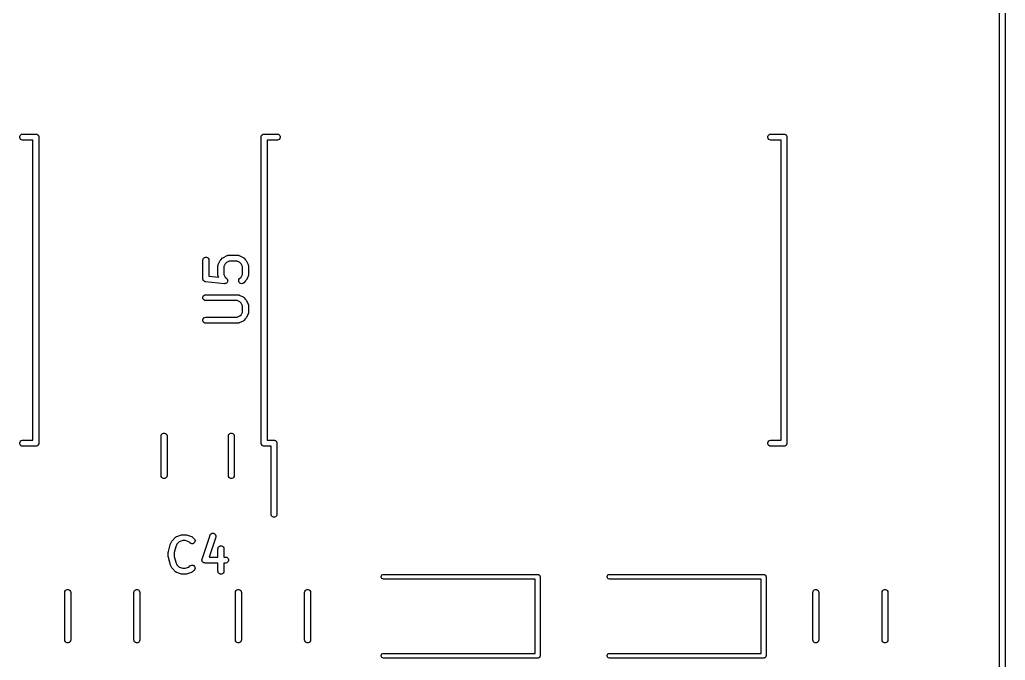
# Model space of a CAD drawing. Extents: x 25 to 125, y -131 to -25.
# Drawn here: x 100.15 to 125.08, y -87.47 to -71.26 of the extents above; entities that cross this region are included whole.
import ezdxf

# ---------------------------------------------------------------- set-up
doc = ezdxf.new("R2010")
doc.units = 0
doc.header["$MEASUREMENT"] = 0
doc.layers.add('BLACK', color=7, linetype='CONTINUOUS')

msp = doc.modelspace()

# ---------------------------------------------------------------- linework, layer by layer
at = {"layer": 'Black'}
for p, q in [((124.925, -124.925), (124.925, -25.075)), ((125.075, -25), (125.075, -125)), ((100.146, -74.217), (100.155, -74.1925)), ((100.146, -74.243), (100.146, -74.217)), ((100.155, -74.2675), (100.146, -74.243)), ((100.155, -74.1925), (100.172, -74.1725)), ((100.172, -74.2875), (100.155, -74.2675)), ((100.172, -74.1725), (100.194, -74.1595)), ((100.194, -74.3005), (100.172, -74.2875)), ((100.194, -74.1595), (100.22, -74.155)), ((100.22, -74.155), (100.555, -74.155)), ((100.555, -74.155), (100.561, -74.1561)), ((100.561, -74.1561), (100.568, -74.1561)), ((100.568, -74.1561), (100.574, -74.1584)), ((100.574, -74.1584), (100.581, -74.1595)), ((100.581, -74.1595), (100.586, -74.1628)), ((100.586, -74.1628), (100.593, -74.165)), ((100.593, -74.165), (100.598, -74.1693)), ((100.598, -74.1693), (100.603, -74.1725)), ((100.603, -74.1725), (100.607, -74.1776)), ((100.607, -74.1776), (100.612, -74.1818)), ((100.612, -74.1818), (100.616, -74.1875)), ((100.616, -74.1875), (100.62, -74.1925)), ((100.62, -74.1925), (100.622, -74.1987)), ((100.622, -74.1987), (100.625, -74.2043)), ((100.625, -74.2043), (100.627, -74.2108)), ((100.627, -74.2108), (100.629, -74.217)), ((100.629, -74.217), (100.629, -74.2235)), ((100.629, -74.2235), (100.63, -74.23)), ((100.63, -74.23), (100.63, -81.98)), ((106.253, -74.23), (106.254, -74.2235)), ((106.253, -81.98), (106.253, -74.23)), ((106.254, -74.217), (106.256, -74.2108)), ((106.254, -74.2235), (106.254, -74.217)), ((106.256, -74.2108), (106.258, -74.2043)), ((106.258, -74.2043), (106.261, -74.1987)), ((106.261, -74.1987), (106.263, -74.1925)), ((106.263, -74.1925), (106.267, -74.1875)), ((106.267, -74.1875), (106.271, -74.1818)), ((106.271, -74.1818), (106.276, -74.1776)), ((106.276, -74.1776), (106.28, -74.1725)), ((106.28, -74.1725), (106.285, -74.1693)), ((106.285, -74.1693), (106.29, -74.165)), ((106.29, -74.165), (106.297, -74.1628)), ((106.297, -74.1628), (106.302, -74.1595)), ((106.302, -74.1595), (106.309, -74.1584)), ((106.309, -74.1584), (106.315, -74.1561)), ((106.315, -74.1561), (106.322, -74.1561)), ((106.322, -74.1561), (106.328, -74.155)), ((106.328, -74.155), (106.663, -74.155)), ((106.663, -74.155), (106.689, -74.1595)), ((106.689, -74.1595), (106.711, -74.1725)), ((106.711, -74.2875), (106.689, -74.3005)), ((106.711, -74.1725), (106.728, -74.1925)), ((106.728, -74.2675), (106.711, -74.2875)), ((106.728, -74.1925), (106.737, -74.217)), ((106.737, -74.243), (106.728, -74.2675)), ((106.737, -74.217), (106.737, -74.243)), ((119.069, -74.217), (119.078, -74.1925)), ((119.069, -74.243), (119.069, -74.217)), ((119.078, -74.2675), (119.069, -74.243)), ((119.078, -74.1925), (119.095, -74.1725)), ((119.095, -74.2875), (119.078, -74.2675)), ((119.095, -74.1725), (119.117, -74.1595)), ((119.117, -74.3005), (119.095, -74.2875)), ((119.117, -74.1595), (119.143, -74.155)), ((119.143, -74.155), (119.478, -74.155)), ((119.478, -74.155), (119.484, -74.1561)), ((119.484, -74.1561), (119.491, -74.1561)), ((119.491, -74.1561), (119.497, -74.1584)), ((119.497, -74.1584), (119.504, -74.1595)), ((119.504, -74.1595), (119.509, -74.1628)), ((119.509, -74.1628), (119.515, -74.165)), ((119.515, -74.165), (119.521, -74.1693)), ((119.521, -74.1693), (119.526, -74.1725)), ((119.526, -74.1725), (119.53, -74.1776)), ((119.53, -74.1776), (119.535, -74.1818)), ((119.535, -74.1818), (119.539, -74.1875)), ((119.539, -74.1875), (119.543, -74.1925)), ((119.543, -74.1925), (119.545, -74.1987)), ((119.545, -74.1987), (119.548, -74.2043)), ((119.548, -74.2043), (119.55, -74.2108)), ((119.55, -74.2108), (119.552, -74.217)), ((119.552, -74.217), (119.552, -74.2235)), ((119.552, -74.2235), (119.553, -74.23)), ((119.553, -74.23), (119.553, -81.98)), ((100.22, -74.305), (100.194, -74.3005)), ((100.48, -74.305), (100.22, -74.305)), ((100.48, -81.905), (100.48, -74.305)), ((106.663, -74.305), (106.403, -74.305)), ((106.403, -74.305), (106.403, -81.905)), ((106.689, -74.3005), (106.663, -74.305)), ((119.143, -74.305), (119.117, -74.3005)), ((119.403, -74.305), (119.143, -74.305)), ((119.403, -81.905), (119.403, -74.305)), ((104.798, -77.2949), (104.818, -77.2781)), ((104.818, -77.2781), (104.842, -77.2692)), ((104.842, -77.2692), (104.868, -77.2692)), ((104.868, -77.2692), (104.893, -77.2781)), ((104.893, -77.2781), (104.913, -77.2949)), ((105.288, -77.2832), (105.298, -77.276)), ((105.298, -77.276), (105.393, -77.2284)), ((105.393, -77.2284), (105.397, -77.2272)), ((105.397, -77.2272), (105.401, -77.225)), ((105.401, -77.225), (105.41, -77.2235)), ((105.41, -77.2235), (105.418, -77.221)), ((105.418, -77.221), (105.423, -77.2212)), ((105.423, -77.2212), (105.427, -77.2205)), ((105.427, -77.2205), (105.665, -77.2205)), ((105.665, -77.2205), (105.669, -77.2212)), ((105.669, -77.2212), (105.673, -77.221)), ((105.673, -77.221), (105.682, -77.2235)), ((105.682, -77.2235), (105.691, -77.225)), ((105.691, -77.225), (105.694, -77.2272)), ((105.694, -77.2272), (105.698, -77.2284)), ((105.698, -77.2284), (105.794, -77.276)), ((105.794, -77.276), (105.803, -77.2832)), ((104.78, -77.3431), (104.785, -77.3174)), ((104.78, -77.8193), (104.78, -77.3431)), ((104.785, -77.3174), (104.798, -77.2949)), ((104.913, -77.2949), (104.926, -77.3174)), ((104.926, -77.3174), (104.93, -77.3431)), ((104.93, -77.3431), (104.93, -77.7514)), ((105.161, -77.486), (105.162, -77.4817)), ((105.161, -77.724), (105.161, -77.486)), ((105.162, -77.4774), (105.164, -77.469)), ((105.162, -77.4817), (105.162, -77.4774)), ((105.164, -77.469), (105.166, -77.4603)), ((105.166, -77.4603), (105.168, -77.4566)), ((105.168, -77.4566), (105.169, -77.4524)), ((105.169, -77.4524), (105.217, -77.3572)), ((105.217, -77.3572), (105.224, -77.3475)), ((105.224, -77.3475), (105.231, -77.3377)), ((105.231, -77.3377), (105.279, -77.2901)), ((105.279, -77.2901), (105.288, -77.2832)), ((105.346, -77.4351), (105.311, -77.5037)), ((105.311, -77.5037), (105.311, -77.7063)), ((105.376, -77.4047), (105.346, -77.4351)), ((105.445, -77.3705), (105.376, -77.4047)), ((105.647, -77.3705), (105.445, -77.3705)), ((105.716, -77.4047), (105.647, -77.3705)), ((105.746, -77.4351), (105.716, -77.4047)), ((105.78, -77.5037), (105.746, -77.4351)), ((105.78, -77.7063), (105.78, -77.5037)), ((105.803, -77.2832), (105.813, -77.2901)), ((105.813, -77.2901), (105.861, -77.3377)), ((105.861, -77.3377), (105.868, -77.3475)), ((105.868, -77.3475), (105.875, -77.3572)), ((105.875, -77.3572), (105.922, -77.4524)), ((105.922, -77.4524), (105.924, -77.4566)), ((105.924, -77.4566), (105.926, -77.4603)), ((105.926, -77.4603), (105.927, -77.469)), ((105.927, -77.469), (105.93, -77.4774)), ((105.93, -77.4774), (105.93, -77.4817)), ((105.93, -77.4817), (105.93, -77.486)), ((105.93, -77.486), (105.93, -77.724)), ((104.93, -77.7514), (105.179, -77.7762)), ((105.162, -77.7283), (105.161, -77.724)), ((105.162, -77.7326), (105.162, -77.7283)), ((105.164, -77.741), (105.162, -77.7326)), ((105.166, -77.7497), (105.164, -77.741)), ((105.168, -77.7534), (105.166, -77.7497)), ((105.169, -77.7576), (105.168, -77.7534)), ((105.179, -77.7762), (105.169, -77.7576)), ((105.311, -77.7063), (105.346, -77.7749)), ((105.346, -77.7749), (105.385, -77.8139)), ((105.707, -77.8139), (105.746, -77.7749)), ((105.746, -77.7749), (105.78, -77.7063)), ((105.922, -77.7576), (105.875, -77.8528)), ((105.924, -77.7534), (105.922, -77.7576)), ((105.926, -77.7497), (105.924, -77.7534)), ((105.927, -77.741), (105.926, -77.7497)), ((105.93, -77.7326), (105.927, -77.741)), ((105.93, -77.724), (105.93, -77.7283)), ((105.93, -77.7283), (105.93, -77.7326)), ((104.781, -77.8221), (104.78, -77.8193)), ((104.781, -77.8249), (104.781, -77.8221)), ((104.783, -77.8348), (104.781, -77.8249)), ((104.785, -77.8449), (104.783, -77.8348)), ((104.786, -77.8474), (104.785, -77.8449)), ((104.787, -77.8501), (104.786, -77.8474)), ((104.793, -77.8586), (104.787, -77.8501)), ((104.798, -77.8675), (104.793, -77.8586)), ((104.8, -77.8693), (104.798, -77.8675)), ((104.802, -77.8717), (104.8, -77.8693)), ((104.81, -77.8776), (104.802, -77.8717)), ((104.818, -77.8842), (104.81, -77.8776)), ((104.821, -77.8852), (104.818, -77.8842)), ((104.823, -77.8869), (104.821, -77.8852)), ((104.833, -77.8896), (104.823, -77.8869)), ((104.842, -77.8931), (104.833, -77.8896)), ((104.845, -77.8931), (104.842, -77.8931)), ((104.848, -77.8939), (104.845, -77.8931)), ((105.324, -77.9415), (104.848, -77.8939)), ((105.325, -77.9415), (105.324, -77.9415)), ((105.337, -77.9405), (105.325, -77.9416)), ((105.325, -77.9416), (105.325, -77.9415)), ((105.35, -77.9396), (105.337, -77.9405)), ((105.351, -77.9394), (105.35, -77.9396)), ((105.362, -77.934), (105.351, -77.9393)), ((105.351, -77.9393), (105.351, -77.9394)), ((105.374, -77.9289), (105.362, -77.934)), ((105.375, -77.9283), (105.374, -77.9285)), ((105.374, -77.9285), (105.374, -77.9289)), ((105.383, -77.9194), (105.375, -77.9283)), ((105.392, -77.9107), (105.383, -77.9194)), ((105.385, -77.8139), (105.385, -77.8143)), ((105.385, -77.8143), (105.385, -77.8145)), ((105.385, -77.8145), (105.392, -77.8249)), ((105.392, -77.8249), (105.4, -77.8352)), ((105.393, -77.9103), (105.392, -77.9107)), ((105.398, -77.8985), (105.393, -77.9099)), ((105.393, -77.9099), (105.393, -77.9103)), ((105.404, -77.8872), (105.398, -77.8985)), ((105.4, -77.8352), (105.4, -77.8357)), ((105.4, -77.8357), (105.4, -77.8361)), ((105.4, -77.8361), (105.403, -77.8483)), ((105.403, -77.8483), (105.406, -77.8604)), ((105.405, -77.8738), (105.404, -77.8863)), ((105.404, -77.8863), (105.404, -77.8867)), ((105.404, -77.8867), (105.404, -77.8872)), ((105.406, -77.8613), (105.405, -77.8738)), ((105.406, -77.8604), (105.406, -77.8608)), ((105.406, -77.8608), (105.406, -77.8613)), ((105.685, -77.8604), (105.692, -77.8352)), ((105.688, -77.8863), (105.685, -77.8604)), ((105.699, -77.9099), (105.688, -77.8863)), ((105.692, -77.8352), (105.707, -77.8139)), ((105.717, -77.9283), (105.699, -77.9099)), ((105.741, -77.9393), (105.717, -77.9283)), ((105.767, -77.9416), (105.741, -77.9393)), ((105.792, -77.9349), (105.767, -77.9416)), ((105.813, -77.9199), (105.792, -77.9349)), ((105.861, -77.8723), (105.813, -77.9199)), ((105.868, -77.8625), (105.861, -77.8723)), ((105.875, -77.8528), (105.868, -77.8625)), ((104.782, -78.2825), (104.79, -78.258)), ((104.79, -78.258), (104.807, -78.238)), ((104.807, -78.238), (104.83, -78.225)), ((104.83, -78.225), (104.855, -78.2205)), ((104.855, -78.2205), (105.665, -78.2205)), ((105.665, -78.2205), (105.669, -78.2212)), ((105.669, -78.2212), (105.673, -78.221)), ((105.673, -78.221), (105.682, -78.2235)), ((105.682, -78.2235), (105.691, -78.225)), ((105.691, -78.225), (105.694, -78.2272)), ((105.694, -78.2272), (105.698, -78.2284)), ((105.698, -78.2284), (105.794, -78.276)), ((105.794, -78.276), (105.803, -78.2832)), ((104.782, -78.3085), (104.782, -78.2825)), ((104.79, -78.333), (104.782, -78.3085)), ((104.807, -78.3529), (104.79, -78.333)), ((104.83, -78.366), (104.807, -78.3529)), ((104.855, -78.3705), (104.83, -78.366)), ((105.647, -78.3705), (104.855, -78.3705)), ((105.716, -78.4047), (105.647, -78.3705)), ((105.746, -78.4351), (105.716, -78.4047)), ((105.78, -78.5037), (105.746, -78.4351)), ((105.78, -78.6587), (105.78, -78.5037)), ((105.803, -78.2832), (105.813, -78.2901)), ((105.813, -78.2901), (105.861, -78.3377)), ((105.861, -78.3377), (105.868, -78.3475)), ((105.868, -78.3475), (105.875, -78.3572)), ((105.875, -78.3572), (105.922, -78.4524)), ((105.922, -78.4524), (105.924, -78.4566)), ((105.924, -78.4566), (105.926, -78.4603)), ((105.926, -78.4603), (105.927, -78.469)), ((105.927, -78.469), (105.93, -78.4774)), ((105.93, -78.4774), (105.93, -78.4817)), ((105.93, -78.4817), (105.93, -78.486)), ((105.93, -78.486), (105.93, -78.6764)), ((105.647, -78.7919), (105.716, -78.7576)), ((105.716, -78.7576), (105.746, -78.7272)), ((105.746, -78.7272), (105.78, -78.6587)), ((105.922, -78.71), (105.875, -78.8052)), ((105.924, -78.7058), (105.922, -78.71)), ((105.926, -78.7021), (105.924, -78.7058)), ((105.927, -78.6934), (105.926, -78.7021)), ((105.93, -78.685), (105.927, -78.6934)), ((105.93, -78.6764), (105.93, -78.6807)), ((105.93, -78.6807), (105.93, -78.685)), ((104.782, -78.8539), (104.79, -78.8294)), ((104.782, -78.8799), (104.782, -78.8539)), ((104.79, -78.9044), (104.782, -78.8799)), ((104.79, -78.8294), (104.807, -78.8095)), ((104.807, -78.9244), (104.79, -78.9044)), ((104.807, -78.8095), (104.83, -78.7964)), ((104.83, -78.9374), (104.807, -78.9244)), ((104.83, -78.7964), (104.855, -78.7919)), ((104.855, -78.9419), (104.83, -78.9374)), ((104.855, -78.7919), (105.647, -78.7919)), ((105.665, -78.9419), (104.855, -78.9419)), ((105.669, -78.9412), (105.665, -78.9419)), ((105.673, -78.9414), (105.669, -78.9412)), ((105.682, -78.9389), (105.673, -78.9414)), ((105.691, -78.9374), (105.682, -78.9389)), ((105.694, -78.9352), (105.691, -78.9374)), ((105.698, -78.934), (105.694, -78.9352)), ((105.794, -78.8864), (105.698, -78.934)), ((105.803, -78.8792), (105.794, -78.8864)), ((105.813, -78.8723), (105.803, -78.8792)), ((105.861, -78.8247), (105.813, -78.8723)), ((105.868, -78.8149), (105.861, -78.8247)), ((105.875, -78.8052), (105.868, -78.8149)), ((103.728, -81.7703), (103.741, -81.7478)), ((103.741, -81.7478), (103.76, -81.731)), ((103.76, -81.731), (103.785, -81.7221)), ((103.785, -81.7221), (103.811, -81.7221)), ((103.811, -81.7221), (103.835, -81.731)), ((103.835, -81.731), (103.855, -81.7478)), ((103.855, -81.7478), (103.868, -81.7703)), ((105.428, -81.7703), (105.441, -81.7478)), ((105.441, -81.7478), (105.46, -81.731)), ((105.46, -81.731), (105.485, -81.7221)), ((105.485, -81.7221), (105.511, -81.7221)), ((105.511, -81.7221), (105.535, -81.731)), ((105.535, -81.731), (105.555, -81.7478)), ((105.555, -81.7478), (105.568, -81.7703)), ((100.146, -81.967), (100.155, -81.9425)), ((100.146, -81.993), (100.146, -81.967)), ((100.155, -82.0175), (100.146, -81.993)), ((100.155, -81.9425), (100.172, -81.9225)), ((100.172, -81.9225), (100.194, -81.9095)), ((100.194, -81.9095), (100.22, -81.905)), ((100.22, -81.905), (100.48, -81.905)), ((100.622, -82.0113), (100.62, -82.0175)), ((100.625, -82.0057), (100.622, -82.0113)), ((100.627, -81.9992), (100.625, -82.0057)), ((100.629, -81.993), (100.627, -81.9992)), ((100.63, -81.98), (100.629, -81.9865)), ((100.629, -81.9865), (100.629, -81.993)), ((103.723, -81.796), (103.728, -81.7703)), ((103.723, -82.796), (103.723, -81.796)), ((103.868, -81.7703), (103.873, -81.796)), ((103.873, -81.796), (103.873, -82.796)), ((105.423, -81.796), (105.428, -81.7703)), ((105.423, -82.796), (105.423, -81.796)), ((105.568, -81.7703), (105.573, -81.796)), ((105.573, -81.796), (105.573, -82.796)), ((106.254, -81.9865), (106.253, -81.98)), ((106.254, -81.993), (106.254, -81.9865)), ((106.256, -81.9992), (106.254, -81.993)), ((106.258, -82.0057), (106.256, -81.9992)), ((106.261, -82.0113), (106.258, -82.0057)), ((106.263, -82.0175), (106.261, -82.0113)), ((106.403, -81.905), (106.578, -81.905)), ((106.578, -81.905), (106.584, -81.9061)), ((106.584, -81.9061), (106.591, -81.9061)), ((106.591, -81.9061), (106.597, -81.9084)), ((106.597, -81.9084), (106.604, -81.9095)), ((106.604, -81.9095), (106.609, -81.9128)), ((106.609, -81.9128), (106.615, -81.915)), ((106.615, -81.915), (106.621, -81.9193)), ((106.621, -81.9193), (106.626, -81.9225)), ((106.626, -81.9225), (106.63, -81.9276)), ((106.63, -81.9276), (106.635, -81.9318)), ((106.635, -81.9318), (106.639, -81.9375)), ((106.639, -81.9375), (106.643, -81.9425)), ((106.643, -81.9425), (106.645, -81.9487)), ((106.645, -81.9487), (106.648, -81.9543)), ((106.648, -81.9543), (106.65, -81.9608)), ((106.65, -81.9608), (106.652, -81.967)), ((106.652, -81.967), (106.652, -81.9735)), ((106.652, -81.9735), (106.653, -81.98)), ((106.653, -81.98), (106.653, -83.78)), ((119.069, -81.967), (119.078, -81.9425)), ((119.069, -81.993), (119.069, -81.967)), ((119.078, -82.0175), (119.069, -81.993)), ((119.078, -81.9425), (119.095, -81.9225)), ((119.095, -81.9225), (119.117, -81.9095)), ((119.117, -81.9095), (119.143, -81.905)), ((119.143, -81.905), (119.403, -81.905)), ((119.545, -82.0113), (119.543, -82.0175)), ((119.548, -82.0057), (119.545, -82.0113)), ((119.55, -81.9992), (119.548, -82.0057)), ((119.552, -81.993), (119.55, -81.9992)), ((119.553, -81.98), (119.552, -81.9865)), ((119.552, -81.9865), (119.552, -81.993)), ((100.172, -82.0375), (100.155, -82.0175)), ((100.194, -82.0505), (100.172, -82.0375)), ((100.22, -82.055), (100.194, -82.0505)), ((100.555, -82.055), (100.22, -82.055)), ((100.561, -82.0539), (100.555, -82.055)), ((100.568, -82.0539), (100.561, -82.0539)), ((100.574, -82.0516), (100.568, -82.0539)), ((100.581, -82.0505), (100.574, -82.0516)), ((100.586, -82.0472), (100.581, -82.0505)), ((100.593, -82.045), (100.586, -82.0472)), ((100.598, -82.0407), (100.593, -82.045)), ((100.603, -82.0375), (100.598, -82.0407)), ((100.607, -82.0324), (100.603, -82.0375)), ((100.612, -82.0282), (100.607, -82.0324)), ((100.616, -82.0225), (100.612, -82.0282)), ((100.62, -82.0175), (100.616, -82.0225)), ((106.267, -82.0225), (106.263, -82.0175)), ((106.271, -82.0282), (106.267, -82.0225)), ((106.276, -82.0324), (106.271, -82.0282)), ((106.28, -82.0375), (106.276, -82.0324)), ((106.285, -82.0407), (106.28, -82.0375)), ((106.29, -82.045), (106.285, -82.0407)), ((106.297, -82.0472), (106.29, -82.045)), ((106.302, -82.0505), (106.297, -82.0472)), ((106.309, -82.0516), (106.302, -82.0505)), ((106.315, -82.0539), (106.309, -82.0516)), ((106.322, -82.0539), (106.315, -82.0539)), ((106.328, -82.055), (106.322, -82.0539)), ((106.503, -82.055), (106.328, -82.055)), ((106.503, -83.78), (106.503, -82.055)), ((119.095, -82.0375), (119.078, -82.0175)), ((119.117, -82.0505), (119.095, -82.0375)), ((119.143, -82.055), (119.117, -82.0505)), ((119.478, -82.055), (119.143, -82.055)), ((119.484, -82.0539), (119.478, -82.055)), ((119.491, -82.0539), (119.484, -82.0539)), ((119.497, -82.0516), (119.491, -82.0539)), ((119.504, -82.0505), (119.497, -82.0516)), ((119.509, -82.0472), (119.504, -82.0505)), ((119.515, -82.045), (119.509, -82.0472)), ((119.521, -82.0407), (119.515, -82.045)), ((119.526, -82.0375), (119.521, -82.0407)), ((119.53, -82.0324), (119.526, -82.0375)), ((119.535, -82.0282), (119.53, -82.0324)), ((119.539, -82.0225), (119.535, -82.0282)), ((119.543, -82.0175), (119.539, -82.0225)), ((103.728, -82.8217), (103.723, -82.796)), ((103.741, -82.8442), (103.728, -82.8217)), ((103.76, -82.861), (103.741, -82.8442)), ((103.785, -82.8699), (103.76, -82.861)), ((103.811, -82.8699), (103.785, -82.8699)), ((103.835, -82.861), (103.811, -82.8699)), ((103.855, -82.8442), (103.835, -82.861)), ((103.868, -82.8217), (103.855, -82.8442)), ((103.873, -82.796), (103.868, -82.8217)), ((105.428, -82.8217), (105.423, -82.796)), ((105.441, -82.8442), (105.428, -82.8217)), ((105.46, -82.861), (105.441, -82.8442)), ((105.485, -82.8699), (105.46, -82.861)), ((105.511, -82.8699), (105.485, -82.8699)), ((105.535, -82.861), (105.511, -82.8699)), ((105.555, -82.8442), (105.535, -82.861)), ((105.568, -82.8217), (105.555, -82.8442)), ((105.573, -82.796), (105.568, -82.8217)), ((106.508, -83.8057), (106.503, -83.78)), ((106.521, -83.8282), (106.508, -83.8057)), ((106.54, -83.845), (106.521, -83.8282)), ((106.565, -83.8539), (106.54, -83.845)), ((106.591, -83.8539), (106.565, -83.8539)), ((106.615, -83.845), (106.591, -83.8539)), ((106.635, -83.8282), (106.615, -83.845)), ((106.648, -83.8057), (106.635, -83.8282)), ((106.653, -83.78), (106.648, -83.8057)), ((104.993, -84.2661), (105.017, -84.2566)), ((105.017, -84.2566), (105.044, -84.2559)), ((105.044, -84.2559), (105.068, -84.2641)), ((103.954, -84.5394), (103.994, -84.4584)), ((103.994, -84.4584), (104.001, -84.4488)), ((104.001, -84.4488), (104.008, -84.4389)), ((104.008, -84.4389), (104.089, -84.358)), ((104.089, -84.358), (104.093, -84.3555)), ((104.093, -84.3555), (104.095, -84.3523)), ((104.095, -84.3523), (104.103, -84.3481)), ((104.103, -84.3481), (104.11, -84.343)), ((104.11, -84.343), (104.115, -84.3419)), ((104.115, -84.3419), (104.118, -84.3398)), ((104.118, -84.3398), (104.24, -84.2994)), ((104.183, -84.4766), (104.123, -84.5364)), ((104.276, -84.4455), (104.183, -84.4766)), ((104.24, -84.2994), (104.252, -84.2976)), ((104.252, -84.2976), (104.263, -84.2955)), ((104.263, -84.2955), (104.344, -84.2955)), ((104.332, -84.4455), (104.276, -84.4455)), ((104.425, -84.4766), (104.332, -84.4455)), ((104.344, -84.2955), (104.356, -84.2976)), ((104.356, -84.2976), (104.368, -84.2994)), ((104.368, -84.2994), (104.49, -84.3398)), ((104.453, -84.5045), (104.425, -84.4766)), ((104.475, -84.5194), (104.453, -84.5045)), ((104.49, -84.3398), (104.493, -84.3419)), ((104.493, -84.3419), (104.498, -84.343)), ((104.498, -84.343), (104.505, -84.3481)), ((104.505, -84.3481), (104.512, -84.3523)), ((104.512, -84.3523), (104.515, -84.3555)), ((104.515, -84.3555), (104.519, -84.358)), ((104.519, -84.358), (104.559, -84.3984)), ((104.568, -84.4945), (104.549, -84.5129)), ((104.559, -84.3984), (104.574, -84.4198)), ((104.579, -84.4709), (104.568, -84.4945)), ((104.574, -84.4198), (104.581, -84.4449)), ((104.581, -84.4449), (104.579, -84.4709)), ((104.759, -84.9135), (104.961, -84.3063)), ((105.104, -84.3538), (104.934, -84.8622)), ((104.961, -84.3063), (104.974, -84.2834)), ((104.974, -84.2834), (104.993, -84.2661)), ((105.068, -84.2641), (105.089, -84.2803)), ((105.089, -84.2803), (105.102, -84.3025)), ((105.102, -84.3025), (105.107, -84.328)), ((105.107, -84.328), (105.104, -84.3538)), ((103.905, -84.7348), (103.907, -84.7258)), ((103.905, -84.8562), (103.905, -84.7348)), ((103.907, -84.7166), (103.948, -84.5547)), ((103.907, -84.7258), (103.907, -84.7166)), ((103.948, -84.5547), (103.951, -84.5472)), ((103.951, -84.5472), (103.954, -84.5394)), ((104.091, -84.5991), (104.055, -84.744)), ((104.055, -84.744), (104.055, -84.847)), ((104.123, -84.5364), (104.091, -84.5991)), ((104.5, -84.5262), (104.475, -84.5194)), ((104.526, -84.5239), (104.5, -84.5262)), ((104.549, -84.5129), (104.526, -84.5239)), ((105.16, -84.6539), (105.164, -84.6282)), ((105.16, -84.8622), (105.16, -84.6539)), ((105.164, -84.6282), (105.177, -84.6056)), ((105.177, -84.6056), (105.197, -84.5889)), ((105.197, -84.5889), (105.222, -84.58)), ((105.222, -84.58), (105.248, -84.58)), ((105.248, -84.58), (105.272, -84.5889)), ((105.272, -84.5889), (105.292, -84.6056)), ((105.292, -84.6056), (105.305, -84.6282)), ((105.305, -84.6282), (105.31, -84.6539)), ((105.31, -84.6539), (105.31, -84.8622)), ((103.907, -84.8653), (103.905, -84.8562)), ((103.907, -84.8744), (103.907, -84.8653)), ((103.948, -85.0363), (103.907, -84.8744)), ((104.055, -84.847), (104.091, -84.992)), ((104.091, -84.992), (104.123, -85.0547)), ((104.755, -84.9392), (104.756, -84.9317)), ((104.756, -84.9447), (104.755, -84.9392)), ((104.756, -84.9242), (104.758, -84.919)), ((104.756, -84.9317), (104.756, -84.9242)), ((104.756, -84.9502), (104.756, -84.9447)), ((104.759, -84.9573), (104.756, -84.9502)), ((104.758, -84.919), (104.759, -84.9135)), ((104.76, -84.9648), (104.759, -84.9573)), ((104.763, -84.9695), (104.76, -84.9648)), ((104.765, -84.9747), (104.763, -84.9695)), ((104.77, -84.9805), (104.765, -84.9747)), ((104.774, -84.9869), (104.77, -84.9805)), ((104.778, -84.9904), (104.774, -84.9869)), ((104.782, -84.9946), (104.778, -84.9904)), ((104.788, -84.9984), (104.782, -84.9946)), ((104.794, -85.0031), (104.788, -84.9984)), ((104.8, -85.0049), (104.794, -85.0031)), ((104.804, -85.0077), (104.8, -85.0049)), ((104.812, -85.009), (104.804, -85.0077)), ((104.934, -84.8622), (105.16, -84.8622)), ((105.31, -84.8622), (105.356, -84.8622)), ((105.356, -84.8622), (105.382, -84.8667)), ((105.382, -85.0077), (105.356, -85.0122)), ((105.382, -84.8667), (105.405, -84.8797)), ((105.405, -84.9946), (105.382, -85.0077)), ((105.405, -84.8797), (105.421, -84.8997)), ((105.421, -84.9747), (105.405, -84.9946)), ((105.421, -84.8997), (105.43, -84.9242)), ((105.43, -84.9502), (105.421, -84.9747)), ((105.43, -84.9242), (105.43, -84.9502)), ((103.951, -85.0438), (103.948, -85.0363)), ((103.954, -85.0517), (103.951, -85.0438)), ((103.994, -85.1326), (103.954, -85.0517)), ((104.001, -85.1423), (103.994, -85.1326)), ((104.008, -85.1521), (104.001, -85.1423)), ((104.089, -85.2331), (104.008, -85.1521)), ((104.093, -85.2356), (104.089, -85.2331)), ((104.095, -85.2388), (104.093, -85.2356)), ((104.103, -85.243), (104.095, -85.2388)), ((104.11, -85.248), (104.103, -85.243)), ((104.115, -85.2491), (104.11, -85.248)), ((104.118, -85.2512), (104.115, -85.2491)), ((104.24, -85.2917), (104.118, -85.2512)), ((104.123, -85.0547), (104.183, -85.1145)), ((104.183, -85.1145), (104.276, -85.1455)), ((104.276, -85.1455), (104.332, -85.1455)), ((104.332, -85.1455), (104.425, -85.1145)), ((104.49, -85.2512), (104.368, -85.2917)), ((104.425, -85.1145), (104.453, -85.0865)), ((104.453, -85.0865), (104.475, -85.0716)), ((104.475, -85.0716), (104.5, -85.0649)), ((104.493, -85.2491), (104.49, -85.2512)), ((104.498, -85.248), (104.493, -85.2491)), ((104.505, -85.243), (104.498, -85.248)), ((104.5, -85.0649), (104.526, -85.0671)), ((104.512, -85.2388), (104.505, -85.243)), ((104.515, -85.2356), (104.512, -85.2388)), ((104.519, -85.2331), (104.515, -85.2356)), ((104.559, -85.1926), (104.519, -85.2331)), ((104.526, -85.0671), (104.549, -85.0781)), ((104.549, -85.0781), (104.568, -85.0966)), ((104.574, -85.1713), (104.559, -85.1926)), ((104.568, -85.0966), (104.579, -85.1202)), ((104.581, -85.1461), (104.574, -85.1713)), ((104.579, -85.1202), (104.581, -85.1461)), ((104.819, -85.0114), (104.812, -85.009)), ((104.825, -85.0112), (104.819, -85.0114)), ((104.83, -85.0122), (104.825, -85.0112)), ((105.16, -85.0122), (104.83, -85.0122)), ((105.16, -85.2205), (105.16, -85.0122)), ((105.164, -85.2462), (105.16, -85.2205)), ((105.177, -85.2687), (105.164, -85.2462)), ((105.305, -85.2462), (105.292, -85.2687)), ((105.31, -85.2205), (105.305, -85.2462)), ((105.356, -85.0122), (105.31, -85.0122)), ((105.31, -85.0122), (105.31, -85.2205)), ((104.252, -85.2934), (104.24, -85.2917)), ((104.263, -85.2955), (104.252, -85.2934)), ((104.344, -85.2955), (104.263, -85.2955)), ((104.356, -85.2934), (104.344, -85.2955)), ((104.368, -85.2917), (104.356, -85.2934)), ((105.197, -85.2855), (105.177, -85.2687)), ((105.222, -85.2944), (105.197, -85.2855)), ((105.248, -85.2944), (105.222, -85.2944)), ((105.272, -85.2855), (105.248, -85.2944)), ((105.292, -85.2687), (105.272, -85.2855)), ((109.289, -85.3496), (109.296, -85.33)), ((109.289, -85.3704), (109.289, -85.3496)), ((109.296, -85.39), (109.289, -85.3704)), ((109.296, -85.33), (109.309, -85.314)), ((109.309, -85.406), (109.296, -85.39)), ((109.309, -85.314), (109.327, -85.3036)), ((109.327, -85.4164), (109.309, -85.406)), ((109.327, -85.3036), (109.348, -85.3)), ((109.348, -85.42), (109.327, -85.4164)), ((109.348, -85.3), (113.248, -85.3)), ((113.188, -85.42), (109.348, -85.42)), ((113.188, -87.3), (113.188, -85.42)), ((113.248, -85.3), (113.253, -85.3009)), ((113.253, -85.3009), (113.258, -85.3009)), ((113.258, -85.3009), (113.263, -85.3027)), ((113.263, -85.3027), (113.269, -85.3036)), ((113.269, -85.3036), (113.273, -85.3062)), ((113.273, -85.3062), (113.278, -85.308)), ((113.278, -85.308), (113.282, -85.3114)), ((113.282, -85.3114), (113.287, -85.314)), ((113.287, -85.314), (113.29, -85.3181)), ((113.29, -85.3181), (113.294, -85.3214)), ((113.294, -85.3214), (113.297, -85.326)), ((113.297, -85.326), (113.3, -85.33)), ((113.3, -85.33), (113.302, -85.3349)), ((113.302, -85.3349), (113.304, -85.3395)), ((113.304, -85.3395), (113.305, -85.3447)), ((113.305, -85.3447), (113.307, -85.3496)), ((113.307, -85.3496), (113.307, -85.3548)), ((113.307, -85.3548), (113.308, -85.36)), ((113.308, -85.36), (113.308, -87.36)), ((115.004, -85.3496), (115.011, -85.33)), ((115.004, -85.3704), (115.004, -85.3496)), ((115.011, -85.39), (115.004, -85.3704)), ((115.011, -85.33), (115.024, -85.314)), ((115.024, -85.406), (115.011, -85.39)), ((115.024, -85.314), (115.042, -85.3036)), ((115.042, -85.4164), (115.024, -85.406)), ((115.042, -85.3036), (115.063, -85.3)), ((115.063, -85.42), (115.042, -85.4164)), ((115.063, -85.3), (118.963, -85.3)), ((118.903, -85.42), (115.063, -85.42)), ((118.903, -87.3), (118.903, -85.42)), ((118.963, -85.3), (118.968, -85.3009)), ((118.968, -85.3009), (118.973, -85.3009)), ((118.973, -85.3009), (118.978, -85.3027)), ((118.978, -85.3027), (118.984, -85.3036)), ((118.984, -85.3036), (118.988, -85.3062)), ((118.988, -85.3062), (118.993, -85.308)), ((118.993, -85.308), (118.997, -85.3114)), ((118.997, -85.3114), (119.002, -85.314)), ((119.002, -85.314), (119.005, -85.3181)), ((119.005, -85.3181), (119.009, -85.3214)), ((119.009, -85.3214), (119.012, -85.326)), ((119.012, -85.326), (119.015, -85.33)), ((119.015, -85.33), (119.017, -85.3349)), ((119.017, -85.3349), (119.019, -85.3395)), ((119.019, -85.3395), (119.02, -85.3447)), ((119.02, -85.3447), (119.022, -85.3496)), ((119.022, -85.3496), (119.022, -85.3548)), ((119.022, -85.3548), (119.023, -85.36)), ((119.023, -85.36), (119.023, -87.36)), ((101.285, -85.76), (101.29, -85.7343)), ((101.29, -85.7343), (101.303, -85.7118)), ((101.303, -85.7118), (101.322, -85.695)), ((101.322, -85.695), (101.347, -85.6861)), ((101.347, -85.6861), (101.373, -85.6861)), ((101.373, -85.6861), (101.397, -85.695)), ((101.397, -85.695), (101.417, -85.7118)), ((101.417, -85.7118), (101.43, -85.7343)), ((101.43, -85.7343), (101.435, -85.76)), ((103.035, -85.76), (103.04, -85.7343)), ((103.04, -85.7343), (103.053, -85.7118)), ((103.053, -85.7118), (103.072, -85.695)), ((103.072, -85.695), (103.097, -85.6861)), ((103.097, -85.6861), (103.123, -85.6861)), ((103.123, -85.6861), (103.147, -85.695)), ((103.147, -85.695), (103.167, -85.7118)), ((103.167, -85.7118), (103.18, -85.7343)), ((103.18, -85.7343), (103.185, -85.76)), ((105.603, -85.76), (105.608, -85.7343)), ((105.608, -85.7343), (105.621, -85.7118)), ((105.621, -85.7118), (105.64, -85.695)), ((105.64, -85.695), (105.665, -85.6861)), ((105.665, -85.6861), (105.691, -85.6861)), ((105.691, -85.6861), (105.715, -85.695)), ((105.715, -85.695), (105.735, -85.7118)), ((105.735, -85.7118), (105.748, -85.7343)), ((105.748, -85.7343), (105.753, -85.76)), ((107.353, -85.76), (107.358, -85.7343)), ((107.358, -85.7343), (107.371, -85.7118)), ((107.371, -85.7118), (107.39, -85.695)), ((107.39, -85.695), (107.415, -85.6861)), ((107.415, -85.6861), (107.441, -85.6861)), ((107.441, -85.6861), (107.465, -85.695)), ((107.465, -85.695), (107.485, -85.7118)), ((107.485, -85.7118), (107.498, -85.7343)), ((107.498, -85.7343), (107.503, -85.76)), ((120.208, -85.76), (120.213, -85.7343)), ((120.213, -85.7343), (120.226, -85.7118)), ((120.226, -85.7118), (120.245, -85.695)), ((120.245, -85.695), (120.27, -85.6861)), ((120.27, -85.6861), (120.296, -85.6861)), ((120.296, -85.6861), (120.32, -85.695)), ((120.32, -85.695), (120.34, -85.7118)), ((120.34, -85.7118), (120.353, -85.7343)), ((120.353, -85.7343), (120.358, -85.76)), ((121.958, -85.76), (121.963, -85.7343)), ((121.963, -85.7343), (121.976, -85.7118)), ((121.976, -85.7118), (121.995, -85.695)), ((121.995, -85.695), (122.02, -85.6861)), ((122.02, -85.6861), (122.046, -85.6861)), ((122.046, -85.6861), (122.07, -85.695)), ((122.07, -85.695), (122.09, -85.7118)), ((122.09, -85.7118), (122.103, -85.7343)), ((122.103, -85.7343), (122.108, -85.76)), ((101.285, -86.96), (101.285, -85.76)), ((101.435, -85.76), (101.435, -86.96)), ((103.035, -86.96), (103.035, -85.76)), ((103.185, -85.76), (103.185, -86.96)), ((105.603, -86.96), (105.603, -85.76)), ((105.753, -85.76), (105.753, -86.96)), ((107.353, -86.96), (107.353, -85.76)), ((107.503, -85.76), (107.503, -86.96)), ((120.208, -86.96), (120.208, -85.76)), ((120.358, -85.76), (120.358, -86.96)), ((121.958, -86.96), (121.958, -85.76)), ((122.108, -85.76), (122.108, -86.96)), ((101.29, -86.9857), (101.285, -86.96)), ((101.303, -87.0082), (101.29, -86.9857)), ((101.43, -86.9857), (101.417, -87.0082)), ((101.435, -86.96), (101.43, -86.9857)), ((103.04, -86.9857), (103.035, -86.96)), ((103.053, -87.0082), (103.04, -86.9857)), ((103.18, -86.9857), (103.167, -87.0082)), ((103.185, -86.96), (103.18, -86.9857)), ((105.608, -86.9857), (105.603, -86.96)), ((105.621, -87.0082), (105.608, -86.9857)), ((105.748, -86.9857), (105.735, -87.0082)), ((105.753, -86.96), (105.748, -86.9857)), ((107.358, -86.9857), (107.353, -86.96)), ((107.371, -87.0082), (107.358, -86.9857)), ((107.498, -86.9857), (107.485, -87.0082)), ((107.503, -86.96), (107.498, -86.9857)), ((120.213, -86.9857), (120.208, -86.96)), ((120.226, -87.0082), (120.213, -86.9857)), ((120.353, -86.9857), (120.34, -87.0082)), ((120.358, -86.96), (120.353, -86.9857)), ((121.963, -86.9857), (121.958, -86.96)), ((121.976, -87.0082), (121.963, -86.9857)), ((122.103, -86.9857), (122.09, -87.0082)), ((122.108, -86.96), (122.103, -86.9857)), ((101.322, -87.025), (101.303, -87.0082)), ((101.347, -87.0339), (101.322, -87.025)), ((101.373, -87.0339), (101.347, -87.0339)), ((101.397, -87.025), (101.373, -87.0339)), ((101.417, -87.0082), (101.397, -87.025)), ((103.072, -87.025), (103.053, -87.0082)), ((103.097, -87.0339), (103.072, -87.025)), ((103.123, -87.0339), (103.097, -87.0339)), ((103.147, -87.025), (103.123, -87.0339)), ((103.167, -87.0082), (103.147, -87.025)), ((105.64, -87.025), (105.621, -87.0082)), ((105.665, -87.0339), (105.64, -87.025)), ((105.691, -87.0339), (105.665, -87.0339)), ((105.715, -87.025), (105.691, -87.0339)), ((105.735, -87.0082), (105.715, -87.025)), ((107.39, -87.025), (107.371, -87.0082)), ((107.415, -87.0339), (107.39, -87.025)), ((107.441, -87.0339), (107.415, -87.0339)), ((107.465, -87.025), (107.441, -87.0339)), ((107.485, -87.0082), (107.465, -87.025)), ((120.245, -87.025), (120.226, -87.0082)), ((120.27, -87.0339), (120.245, -87.025)), ((120.296, -87.0339), (120.27, -87.0339)), ((120.32, -87.025), (120.296, -87.0339)), ((120.34, -87.0082), (120.32, -87.025)), ((121.995, -87.025), (121.976, -87.0082)), ((122.02, -87.0339), (121.995, -87.025)), ((122.046, -87.0339), (122.02, -87.0339)), ((122.07, -87.025), (122.046, -87.0339)), ((122.09, -87.0082), (122.07, -87.025)), ((109.289, -87.3496), (109.296, -87.33)), ((109.289, -87.3704), (109.289, -87.3496)), ((109.296, -87.39), (109.289, -87.3704)), ((109.296, -87.33), (109.309, -87.314)), ((109.309, -87.406), (109.296, -87.39)), ((109.309, -87.314), (109.327, -87.3036)), ((109.327, -87.4164), (109.309, -87.406)), ((109.327, -87.3036), (109.348, -87.3)), ((109.348, -87.42), (109.327, -87.4164)), ((109.348, -87.3), (113.188, -87.3)), ((113.248, -87.42), (109.348, -87.42)), ((113.253, -87.4191), (113.248, -87.42)), ((113.258, -87.4191), (113.253, -87.4191)), ((113.263, -87.4173), (113.258, -87.4191)), ((113.269, -87.4164), (113.263, -87.4173)), ((113.273, -87.4138), (113.269, -87.4164)), ((113.278, -87.412), (113.273, -87.4138)), ((113.282, -87.4086), (113.278, -87.412)), ((113.287, -87.406), (113.282, -87.4086)), ((113.29, -87.4019), (113.287, -87.406)), ((113.294, -87.3986), (113.29, -87.4019)), ((113.297, -87.394), (113.294, -87.3986)), ((113.3, -87.39), (113.297, -87.394)), ((113.302, -87.3851), (113.3, -87.39)), ((113.304, -87.3805), (113.302, -87.3851)), ((113.305, -87.3753), (113.304, -87.3805)), ((113.307, -87.3704), (113.305, -87.3753)), ((113.308, -87.36), (113.307, -87.3652)), ((113.307, -87.3652), (113.307, -87.3704)), ((115.004, -87.3496), (115.011, -87.33)), ((115.004, -87.3704), (115.004, -87.3496)), ((115.011, -87.39), (115.004, -87.3704)), ((115.011, -87.33), (115.024, -87.314)), ((115.024, -87.406), (115.011, -87.39)), ((115.024, -87.314), (115.042, -87.3036)), ((115.042, -87.4164), (115.024, -87.406)), ((115.042, -87.3036), (115.063, -87.3)), ((115.063, -87.42), (115.042, -87.4164)), ((115.063, -87.3), (118.903, -87.3)), ((118.963, -87.42), (115.063, -87.42)), ((118.968, -87.4191), (118.963, -87.42)), ((118.973, -87.4191), (118.968, -87.4191)), ((118.978, -87.4173), (118.973, -87.4191)), ((118.984, -87.4164), (118.978, -87.4173)), ((118.988, -87.4138), (118.984, -87.4164)), ((118.993, -87.412), (118.988, -87.4138)), ((118.997, -87.4086), (118.993, -87.412)), ((119.002, -87.406), (118.997, -87.4086)), ((119.005, -87.4019), (119.002, -87.406)), ((119.009, -87.3986), (119.005, -87.4019)), ((119.012, -87.394), (119.009, -87.3986)), ((119.015, -87.39), (119.012, -87.394)), ((119.017, -87.3851), (119.015, -87.39)), ((119.019, -87.3805), (119.017, -87.3851)), ((119.02, -87.3753), (119.019, -87.3805)), ((119.022, -87.3704), (119.02, -87.3753)), ((119.023, -87.36), (119.022, -87.3652)), ((119.022, -87.3652), (119.022, -87.3704))]:
    msp.add_line(p, q, dxfattribs=at)

doc.saveas('drawing.dxf')
